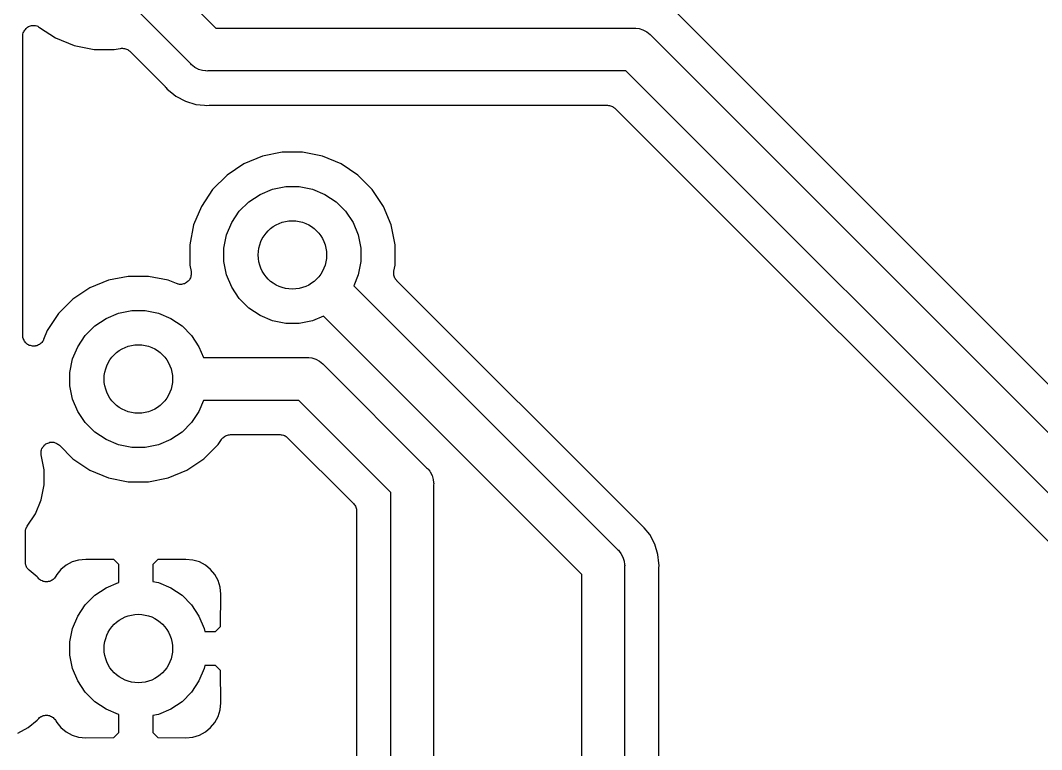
# Model space of a CAD drawing. Extents: x 113.2 to 188.8, y -123.8 to -78.2.
# Drawn here: x 162.61 to 168.58, y -111.19 to -106.93 of the extents above; entities that cross this region are included whole.
import ezdxf

# ---------------------------------------------------------------- set-up
doc = ezdxf.new("R2010")
doc.units = 0
doc.layers.add('BLACK', color=7, linetype='CONTINUOUS')

msp = doc.modelspace()

# ---------------------------------------------------------------- linework, layer by layer
at = {"layer": 'BLACK', "linetype": 'CONTINUOUS'}
for p, q in [((163.458, -106.681), (163.752, -106.975)), ((163.607, -107.184), (163.281, -106.858)), ((169.216, -109.657), (166.443, -106.884)), ((162.67, -106.962), (162.676, -106.96)), ((162.676, -106.96), (162.676, -106.96)), ((162.676, -106.96), (162.676, -106.96)), ((162.676, -106.96), (162.682, -106.96)), ((162.682, -106.96), (162.688, -106.959)), ((162.688, -106.959), (162.688, -106.959)), ((162.688, -106.959), (162.688, -106.959)), ((162.688, -106.959), (162.694, -106.96)), ((162.694, -106.96), (162.7, -106.96)), ((162.7, -106.96), (162.7, -106.96)), ((162.7, -106.96), (162.7, -106.96)), ((162.7, -106.96), (162.706, -106.962)), ((162.625, -107.021), (162.626, -107.015)), ((162.625, -107.022), (162.625, -107.021)), ((162.625, -107.021), (162.625, -107.021)), ((162.625, -107.021), (162.625, -107.021)), ((162.625, -107.021), (162.625, -107.021)), ((162.626, -107.009), (162.628, -107.003)), ((162.626, -107.015), (162.626, -107.009)), ((162.626, -107.009), (162.626, -107.009)), ((162.626, -107.009), (162.626, -107.009)), ((162.628, -107.003), (162.63, -106.997)), ((162.63, -106.997), (162.633, -106.992)), ((162.63, -106.997), (162.63, -106.997)), ((162.63, -106.997), (162.63, -106.997)), ((162.633, -106.992), (162.636, -106.987)), ((162.636, -106.986), (162.64, -106.982)), ((162.636, -106.987), (162.636, -106.986)), ((162.636, -106.986), (162.636, -106.986)), ((162.64, -106.982), (162.644, -106.977)), ((162.644, -106.977), (162.649, -106.973)), ((162.644, -106.977), (162.644, -106.977)), ((162.644, -106.977), (162.644, -106.977)), ((162.649, -106.973), (162.653, -106.969)), ((162.653, -106.969), (162.659, -106.966)), ((162.653, -106.969), (162.653, -106.969)), ((162.653, -106.969), (162.653, -106.969)), ((162.659, -106.966), (162.664, -106.964)), ((162.664, -106.964), (162.67, -106.962)), ((162.664, -106.964), (162.664, -106.964)), ((162.664, -106.964), (162.664, -106.964)), ((162.706, -106.962), (162.712, -106.964)), ((162.712, -106.964), (162.712, -106.964)), ((162.712, -106.964), (162.712, -106.964)), ((162.712, -106.964), (162.717, -106.967)), ((162.717, -106.967), (162.723, -106.97)), ((162.723, -106.97), (162.816, -107.032)), ((163.752, -106.975), (166.194, -106.975)), ((166.194, -106.975), (166.2, -106.974)), ((166.2, -106.974), (166.206, -106.975)), ((166.206, -106.975), (166.206, -106.975)), ((166.206, -106.975), (166.225, -106.977)), ((166.225, -106.977), (166.248, -106.984)), ((166.248, -106.984), (166.27, -106.996)), ((166.27, -106.996), (166.289, -107.011)), ((166.289, -107.011), (166.293, -107.016)), ((166.293, -107.016), (169.152, -109.875)), ((162.625, -108.771), (162.625, -107.022)), ((162.816, -107.032), (162.925, -107.077)), ((162.925, -107.077), (163.041, -107.1)), ((163.041, -107.1), (163.159, -107.1)), ((163.159, -107.1), (163.194, -107.093)), ((163.194, -107.093), (163.194, -107.093)), ((163.194, -107.093), (163.194, -107.093)), ((163.194, -107.093), (163.194, -107.093)), ((163.194, -107.093), (163.195, -107.093)), ((163.195, -107.093), (163.201, -107.092)), ((163.201, -107.092), (163.206, -107.092)), ((163.206, -107.092), (163.207, -107.092)), ((163.207, -107.092), (163.207, -107.092)), ((163.207, -107.092), (163.213, -107.093)), ((163.213, -107.093), (163.219, -107.093)), ((163.219, -107.093), (163.219, -107.093)), ((163.219, -107.093), (163.219, -107.093)), ((163.219, -107.093), (163.225, -107.095)), ((163.225, -107.095), (163.23, -107.097)), ((163.23, -107.097), (163.231, -107.097)), ((163.231, -107.097), (163.231, -107.097)), ((163.231, -107.097), (163.236, -107.1)), ((163.236, -107.1), (163.241, -107.102)), ((163.241, -107.102), (163.241, -107.103)), ((163.241, -107.103), (163.242, -107.103)), ((163.242, -107.103), (163.246, -107.107)), ((163.246, -107.107), (163.251, -107.11)), ((163.251, -107.11), (163.457, -107.316)), ((163.611, -107.189), (163.607, -107.184)), ((163.616, -107.193), (163.611, -107.189)), ((163.63, -107.204), (163.616, -107.193)), ((163.616, -107.193), (163.616, -107.193)), ((163.649, -107.215), (163.63, -107.204)), ((163.652, -107.216), (163.649, -107.215)), ((163.675, -107.223), (163.652, -107.216)), ((163.694, -107.225), (163.675, -107.223)), ((163.7, -107.226), (163.694, -107.225)), ((163.694, -107.225), (163.694, -107.225)), ((163.706, -107.225), (163.7, -107.226)), ((166.148, -107.225), (163.706, -107.225)), ((169.007, -110.084), (166.148, -107.225)), ((163.457, -107.316), (163.457, -107.317)), ((163.457, -107.317), (163.459, -107.319)), ((163.459, -107.319), (163.461, -107.321)), ((163.461, -107.321), (163.469, -107.331)), ((163.469, -107.331), (163.496, -107.353)), ((163.496, -107.353), (163.496, -107.353)), ((163.496, -107.353), (163.519, -107.372)), ((163.519, -107.372), (163.575, -107.402)), ((163.575, -107.402), (163.636, -107.42)), ((163.636, -107.42), (163.687, -107.425)), ((163.687, -107.425), (163.687, -107.425)), ((163.687, -107.425), (163.7, -107.427)), ((163.7, -107.427), (163.713, -107.425)), ((163.713, -107.425), (163.714, -107.425)), ((163.714, -107.425), (163.716, -107.425)), ((163.716, -107.425), (163.719, -107.425)), ((163.719, -107.425), (166.039, -107.425)), ((166.039, -107.425), (166.04, -107.425)), ((166.04, -107.425), (166.04, -107.425)), ((166.04, -107.425), (166.04, -107.425)), ((166.04, -107.425), (166.04, -107.425)), ((166.04, -107.425), (166.046, -107.426)), ((166.046, -107.426), (166.052, -107.426)), ((166.052, -107.426), (166.052, -107.426)), ((166.052, -107.426), (166.052, -107.426)), ((166.052, -107.426), (166.058, -107.428)), ((166.058, -107.428), (166.064, -107.43)), ((166.064, -107.43), (166.064, -107.43)), ((166.064, -107.43), (166.064, -107.43)), ((166.064, -107.43), (166.069, -107.433)), ((166.069, -107.433), (166.074, -107.436)), ((166.074, -107.436), (166.075, -107.436)), ((166.075, -107.436), (166.075, -107.436)), ((166.075, -107.436), (166.079, -107.44)), ((166.079, -107.44), (166.084, -107.443)), ((166.084, -107.443), (168.857, -110.216)), ((164.025, -107.723), (163.916, -107.768)), ((164.141, -107.7), (164.025, -107.723)), ((164.259, -107.7), (164.141, -107.7)), ((164.375, -107.723), (164.259, -107.7)), ((164.484, -107.768), (164.375, -107.723)), ((163.916, -107.768), (163.818, -107.834)), ((164.582, -107.834), (164.484, -107.768)), ((163.818, -107.834), (163.734, -107.918)), ((164.666, -107.918), (164.582, -107.834)), ((164.011, -107.946), (164.083, -107.915)), ((164.083, -107.915), (164.161, -107.9)), ((164.161, -107.9), (164.239, -107.9)), ((164.239, -107.9), (164.317, -107.915)), ((164.317, -107.915), (164.389, -107.946)), ((163.734, -107.918), (163.668, -108.016)), ((163.945, -107.989), (164.011, -107.946)), ((164.389, -107.946), (164.455, -107.989)), ((164.732, -108.016), (164.666, -107.918)), ((163.668, -108.016), (163.623, -108.125)), ((163.889, -108.045), (163.945, -107.989)), ((164.455, -107.989), (164.511, -108.045)), ((164.777, -108.125), (164.732, -108.016)), ((163.846, -108.111), (163.889, -108.045)), ((164.511, -108.045), (164.554, -108.111)), ((163.623, -108.125), (163.6, -108.241)), ((163.815, -108.183), (163.846, -108.111)), ((164.554, -108.111), (164.585, -108.183)), ((164.8, -108.241), (164.777, -108.125)), ((163.8, -108.261), (163.815, -108.183)), ((164.585, -108.183), (164.6, -108.261)), ((163.6, -108.241), (163.6, -108.359)), ((163.8, -108.339), (163.8, -108.261)), ((164.6, -108.261), (164.6, -108.339)), ((164.8, -108.359), (164.8, -108.241)), ((163.6, -108.359), (163.608, -108.397)), ((163.815, -108.417), (163.8, -108.339)), ((164.6, -108.339), (164.585, -108.417)), ((164.793, -108.394), (164.8, -108.359)), ((163.125, -108.448), (163.016, -108.493)), ((163.241, -108.425), (163.125, -108.448)), ((163.359, -108.425), (163.241, -108.425)), ((163.475, -108.448), (163.359, -108.425)), ((163.522, -108.467), (163.475, -108.448)), ((163.594, -108.45), (163.59, -108.454)), ((163.598, -108.445), (163.594, -108.45)), ((163.601, -108.439), (163.598, -108.445)), ((163.598, -108.445), (163.598, -108.445)), ((163.598, -108.445), (163.598, -108.445)), ((163.604, -108.434), (163.601, -108.439)), ((163.606, -108.428), (163.604, -108.434)), ((163.604, -108.434), (163.604, -108.434)), ((163.604, -108.434), (163.604, -108.434)), ((163.607, -108.422), (163.606, -108.428)), ((163.608, -108.416), (163.607, -108.422)), ((163.607, -108.422), (163.607, -108.422)), ((163.607, -108.422), (163.607, -108.422)), ((163.608, -108.397), (163.608, -108.398)), ((163.608, -108.398), (163.608, -108.398)), ((163.608, -108.398), (163.608, -108.398)), ((163.608, -108.398), (163.608, -108.398)), ((163.608, -108.398), (163.608, -108.404)), ((163.608, -108.404), (163.609, -108.41)), ((163.609, -108.41), (163.608, -108.416)), ((163.609, -108.41), (163.609, -108.41)), ((163.609, -108.41), (163.609, -108.41)), ((163.846, -108.489), (163.815, -108.417)), ((164.585, -108.417), (164.558, -108.481)), ((164.792, -108.4), (164.793, -108.394)), ((164.792, -108.406), (164.792, -108.4)), ((164.792, -108.412), (164.792, -108.406)), ((164.792, -108.406), (164.792, -108.406)), ((164.792, -108.406), (164.792, -108.406)), ((164.793, -108.418), (164.792, -108.412)), ((164.795, -108.424), (164.793, -108.418)), ((164.793, -108.418), (164.793, -108.418)), ((164.793, -108.418), (164.793, -108.418)), ((164.796, -108.43), (164.795, -108.424)), ((164.797, -108.43), (164.796, -108.43)), ((164.796, -108.43), (164.796, -108.43)), ((164.799, -108.435), (164.797, -108.43)), ((164.802, -108.44), (164.799, -108.435)), ((164.802, -108.441), (164.802, -108.44)), ((164.806, -108.445), (164.802, -108.441)), ((164.802, -108.441), (164.802, -108.441)), ((164.81, -108.45), (164.806, -108.445)), ((164.81, -108.451), (164.81, -108.45)), ((164.81, -108.45), (164.81, -108.45)), ((164.81, -108.45), (164.81, -108.45)), ((164.81, -108.45), (164.81, -108.45)), ((166.231, -109.872), (164.81, -108.451)), ((163.016, -108.493), (162.918, -108.559)), ((163.528, -108.469), (163.522, -108.467)), ((163.533, -108.471), (163.528, -108.469)), ((163.534, -108.471), (163.533, -108.471)), ((163.533, -108.471), (163.533, -108.471)), ((163.54, -108.472), (163.534, -108.471)), ((163.546, -108.472), (163.54, -108.472)), ((163.552, -108.472), (163.546, -108.472)), ((163.546, -108.472), (163.546, -108.472)), ((163.546, -108.472), (163.546, -108.472)), ((163.558, -108.471), (163.552, -108.472)), ((163.564, -108.469), (163.558, -108.471)), ((163.558, -108.471), (163.558, -108.471)), ((163.558, -108.471), (163.558, -108.471)), ((163.57, -108.468), (163.564, -108.469)), ((163.575, -108.465), (163.57, -108.468)), ((163.57, -108.468), (163.57, -108.468)), ((163.57, -108.468), (163.57, -108.468)), ((163.58, -108.462), (163.575, -108.465)), ((163.581, -108.462), (163.58, -108.462)), ((163.58, -108.462), (163.58, -108.462)), ((163.585, -108.458), (163.581, -108.462)), ((163.59, -108.454), (163.585, -108.458)), ((163.59, -108.454), (163.59, -108.454)), ((163.59, -108.454), (163.59, -108.454)), ((163.889, -108.555), (163.846, -108.489)), ((164.558, -108.481), (166.099, -110.022)), ((162.918, -108.559), (162.834, -108.643)), ((163.945, -108.611), (163.889, -108.555)), ((163.183, -108.64), (163.261, -108.625)), ((163.261, -108.625), (163.339, -108.625)), ((163.339, -108.625), (163.417, -108.64)), ((164.011, -108.654), (163.945, -108.611)), ((162.834, -108.643), (162.768, -108.741)), ((163.045, -108.714), (163.111, -108.671)), ((163.111, -108.671), (163.183, -108.64)), ((163.417, -108.64), (163.489, -108.671)), ((163.489, -108.671), (163.555, -108.714)), ((164.083, -108.685), (164.011, -108.654)), ((164.161, -108.7), (164.083, -108.685)), ((164.317, -108.685), (164.239, -108.7)), ((164.381, -108.658), (164.317, -108.685)), ((165.89, -110.167), (164.381, -108.658)), ((162.768, -108.741), (162.746, -108.795)), ((162.989, -108.77), (163.045, -108.714)), ((163.555, -108.714), (163.611, -108.77)), ((164.239, -108.7), (164.161, -108.7)), ((162.626, -108.777), (162.625, -108.771)), ((162.626, -108.783), (162.626, -108.777)), ((162.628, -108.789), (162.626, -108.783)), ((162.626, -108.783), (162.626, -108.783)), ((162.626, -108.783), (162.626, -108.783)), ((162.63, -108.795), (162.628, -108.789)), ((162.633, -108.8), (162.63, -108.795)), ((162.63, -108.795), (162.63, -108.795)), ((162.63, -108.795), (162.63, -108.795)), ((162.635, -108.805), (162.633, -108.8)), ((162.636, -108.806), (162.635, -108.805)), ((162.635, -108.805), (162.635, -108.805)), ((162.64, -108.811), (162.636, -108.806)), ((162.74, -108.806), (162.736, -108.811)), ((162.743, -108.801), (162.74, -108.806)), ((162.74, -108.806), (162.74, -108.806)), ((162.74, -108.806), (162.74, -108.806)), ((162.746, -108.796), (162.743, -108.801)), ((162.746, -108.795), (162.746, -108.795)), ((162.746, -108.795), (162.746, -108.796)), ((162.746, -108.796), (162.746, -108.796)), ((162.746, -108.796), (162.746, -108.796)), ((162.946, -108.836), (162.989, -108.77)), ((163.611, -108.77), (163.654, -108.836)), ((162.643, -108.815), (162.64, -108.811)), ((162.648, -108.819), (162.643, -108.815)), ((162.643, -108.815), (162.643, -108.815)), ((162.643, -108.815), (162.643, -108.815)), ((162.653, -108.823), (162.648, -108.819)), ((162.658, -108.826), (162.653, -108.823)), ((162.653, -108.823), (162.653, -108.823)), ((162.653, -108.823), (162.653, -108.823)), ((162.663, -108.829), (162.658, -108.826)), ((162.669, -108.83), (162.663, -108.829)), ((162.663, -108.829), (162.663, -108.829)), ((162.663, -108.829), (162.663, -108.829)), ((162.675, -108.832), (162.669, -108.83)), ((162.681, -108.833), (162.675, -108.832)), ((162.675, -108.832), (162.675, -108.832)), ((162.675, -108.832), (162.675, -108.832)), ((162.687, -108.834), (162.681, -108.833)), ((162.693, -108.833), (162.687, -108.834)), ((162.687, -108.834), (162.687, -108.834)), ((162.687, -108.834), (162.687, -108.834)), ((162.7, -108.833), (162.693, -108.833)), ((162.706, -108.831), (162.7, -108.832)), ((162.7, -108.832), (162.7, -108.832)), ((162.7, -108.832), (162.7, -108.833)), ((162.711, -108.829), (162.706, -108.831)), ((162.717, -108.826), (162.711, -108.829)), ((162.711, -108.829), (162.711, -108.829)), ((162.711, -108.829), (162.711, -108.829)), ((162.722, -108.823), (162.717, -108.826)), ((162.727, -108.819), (162.722, -108.823)), ((162.722, -108.823), (162.722, -108.823)), ((162.722, -108.823), (162.722, -108.823)), ((162.732, -108.816), (162.727, -108.819)), ((162.736, -108.811), (162.732, -108.816)), ((162.732, -108.816), (162.732, -108.816)), ((162.732, -108.816), (162.732, -108.816)), ((162.915, -108.908), (162.946, -108.836)), ((163.654, -108.836), (163.681, -108.9)), ((162.9, -108.986), (162.915, -108.908)), ((163.681, -108.9), (164.282, -108.9)), ((164.282, -108.9), (164.289, -108.899)), ((164.289, -108.899), (164.295, -108.9)), ((164.295, -108.9), (164.295, -108.9)), ((164.295, -108.9), (164.313, -108.902)), ((164.313, -108.902), (164.337, -108.909)), ((164.337, -108.909), (164.358, -108.921)), ((164.358, -108.921), (164.377, -108.936)), ((162.9, -109.064), (162.9, -108.986)), ((164.377, -108.936), (164.381, -108.941)), ((164.381, -108.941), (164.984, -109.544)), ((162.915, -109.142), (162.9, -109.064)), ((162.946, -109.214), (162.915, -109.142)), ((163.681, -109.15), (163.654, -109.214)), ((164.237, -109.15), (163.681, -109.15)), ((164.775, -109.688), (164.237, -109.15)), ((162.989, -109.28), (162.946, -109.214)), ((163.654, -109.214), (163.611, -109.28)), ((163.045, -109.336), (162.989, -109.28)), ((163.611, -109.28), (163.555, -109.336)), ((163.111, -109.379), (163.045, -109.336)), ((163.555, -109.336), (163.489, -109.379)), ((162.755, -109.408), (162.76, -109.404)), ((162.76, -109.404), (162.765, -109.401)), ((162.76, -109.404), (162.76, -109.404)), ((162.76, -109.404), (162.76, -109.404)), ((162.765, -109.401), (162.771, -109.399)), ((162.771, -109.399), (162.777, -109.397)), ((162.771, -109.399), (162.771, -109.399)), ((162.771, -109.399), (162.771, -109.399)), ((162.777, -109.397), (162.782, -109.395)), ((162.782, -109.395), (162.783, -109.395)), ((162.783, -109.395), (162.783, -109.395)), ((162.783, -109.395), (162.789, -109.395)), ((162.789, -109.395), (162.795, -109.394)), ((162.795, -109.394), (162.795, -109.394)), ((162.795, -109.394), (162.795, -109.394)), ((162.795, -109.394), (162.801, -109.395)), ((162.801, -109.395), (162.807, -109.395)), ((162.807, -109.395), (162.807, -109.395)), ((162.807, -109.395), (162.807, -109.395)), ((162.807, -109.395), (162.813, -109.397)), ((162.813, -109.397), (162.819, -109.399)), ((162.819, -109.399), (162.819, -109.399)), ((162.819, -109.399), (162.819, -109.399)), ((162.819, -109.399), (162.824, -109.402)), ((162.824, -109.402), (162.829, -109.405)), ((162.829, -109.405), (162.829, -109.405)), ((162.829, -109.405), (162.83, -109.405)), ((162.83, -109.405), (162.834, -109.408)), ((163.183, -109.41), (163.111, -109.379)), ((163.489, -109.379), (163.417, -109.41)), ((163.682, -109.491), (163.766, -109.407)), ((163.766, -109.407), (163.786, -109.378)), ((163.786, -109.377), (163.79, -109.373)), ((163.786, -109.378), (163.786, -109.377)), ((163.786, -109.378), (163.786, -109.378)), ((163.786, -109.378), (163.786, -109.378)), ((163.786, -109.378), (163.786, -109.378)), ((163.79, -109.373), (163.794, -109.368)), ((163.794, -109.368), (163.799, -109.364)), ((163.794, -109.368), (163.794, -109.368)), ((163.794, -109.368), (163.794, -109.368)), ((163.799, -109.364), (163.803, -109.361)), ((163.803, -109.361), (163.804, -109.36)), ((163.804, -109.36), (163.809, -109.357)), ((163.804, -109.36), (163.804, -109.36)), ((163.809, -109.357), (163.814, -109.355)), ((163.814, -109.355), (163.814, -109.355)), ((163.814, -109.355), (163.815, -109.355)), ((163.815, -109.355), (163.82, -109.353)), ((163.82, -109.353), (163.826, -109.351)), ((163.826, -109.351), (163.826, -109.351)), ((163.826, -109.351), (163.826, -109.351)), ((163.826, -109.351), (163.832, -109.351)), ((163.832, -109.351), (163.838, -109.35)), ((163.838, -109.35), (164.128, -109.35)), ((164.128, -109.35), (164.128, -109.35)), ((164.128, -109.35), (164.128, -109.35)), ((164.128, -109.35), (164.129, -109.35)), ((164.128, -109.35), (164.128, -109.35)), ((164.129, -109.35), (164.135, -109.351)), ((164.135, -109.351), (164.14, -109.351)), ((164.14, -109.351), (164.141, -109.351)), ((164.141, -109.351), (164.141, -109.351)), ((164.141, -109.351), (164.147, -109.353)), ((164.147, -109.353), (164.152, -109.355)), ((164.152, -109.355), (164.152, -109.355)), ((164.152, -109.355), (164.153, -109.355)), ((164.153, -109.355), (164.158, -109.358)), ((164.158, -109.358), (164.163, -109.361)), ((164.163, -109.361), (164.163, -109.361)), ((164.163, -109.361), (164.163, -109.361)), ((164.163, -109.361), (164.168, -109.365)), ((164.168, -109.365), (164.172, -109.368)), ((164.172, -109.368), (164.557, -109.753)), ((162.732, -109.45), (162.733, -109.444)), ((162.732, -109.456), (162.732, -109.45)), ((162.732, -109.462), (162.732, -109.456)), ((162.732, -109.456), (162.732, -109.456)), ((162.732, -109.456), (162.732, -109.456)), ((162.733, -109.468), (162.732, -109.462)), ((162.733, -109.444), (162.735, -109.438)), ((162.733, -109.444), (162.733, -109.444)), ((162.733, -109.444), (162.733, -109.444)), ((162.735, -109.438), (162.737, -109.432)), ((162.737, -109.432), (162.74, -109.427)), ((162.737, -109.432), (162.737, -109.432)), ((162.737, -109.432), (162.737, -109.432)), ((162.74, -109.427), (162.742, -109.422)), ((162.742, -109.422), (162.742, -109.421)), ((162.742, -109.421), (162.743, -109.421)), ((162.743, -109.421), (162.747, -109.417)), ((162.747, -109.417), (162.75, -109.412)), ((162.75, -109.412), (162.755, -109.408)), ((162.75, -109.412), (162.75, -109.412)), ((162.75, -109.412), (162.75, -109.412)), ((162.834, -109.408), (162.839, -109.412)), ((162.839, -109.412), (162.918, -109.491)), ((163.261, -109.425), (163.183, -109.41)), ((163.339, -109.425), (163.261, -109.425)), ((163.417, -109.41), (163.339, -109.425)), ((162.733, -109.469), (162.733, -109.468)), ((162.75, -109.556), (162.733, -109.469)), ((162.918, -109.491), (163.016, -109.557)), ((163.584, -109.557), (163.682, -109.491)), ((162.75, -109.644), (162.75, -109.556)), ((163.016, -109.557), (163.125, -109.602)), ((163.475, -109.602), (163.584, -109.557)), ((164.984, -109.544), (164.989, -109.548)), ((164.989, -109.548), (164.993, -109.552)), ((164.993, -109.552), (164.993, -109.552)), ((164.993, -109.552), (165.002, -109.563)), ((165.002, -109.563), (165.004, -109.567)), ((165.004, -109.567), (165.016, -109.588)), ((162.733, -109.731), (162.75, -109.644)), ((163.125, -109.602), (163.241, -109.625)), ((163.241, -109.625), (163.359, -109.625)), ((163.359, -109.625), (163.475, -109.602)), ((165.016, -109.588), (165.023, -109.612)), ((165.023, -109.612), (165.025, -109.63)), ((165.025, -109.63), (165.025, -109.63)), ((165.025, -109.63), (165.026, -109.636)), ((165.026, -109.636), (165.025, -109.643)), ((165.025, -109.643), (165.025, -113.82)), ((164.775, -113.82), (164.775, -109.688)), ((162.699, -109.813), (162.733, -109.731)), ((164.557, -109.753), (164.557, -109.753)), ((164.557, -109.753), (164.557, -109.753)), ((164.557, -109.753), (164.557, -109.753)), ((164.557, -109.753), (164.557, -109.753)), ((164.557, -109.753), (164.561, -109.758)), ((164.561, -109.758), (164.564, -109.762)), ((164.564, -109.762), (164.565, -109.763)), ((164.565, -109.763), (164.565, -109.763)), ((164.565, -109.763), (164.568, -109.768)), ((162.651, -109.885), (162.699, -109.813)), ((164.568, -109.768), (164.57, -109.773)), ((164.57, -109.773), (164.57, -109.773)), ((164.57, -109.773), (164.571, -109.774)), ((164.571, -109.774), (164.572, -109.779)), ((164.572, -109.779), (164.574, -109.785)), ((164.574, -109.785), (164.574, -109.785)), ((164.574, -109.785), (164.574, -109.786)), ((164.574, -109.786), (164.574, -109.791)), ((164.574, -109.791), (164.575, -109.797)), ((164.575, -109.797), (164.575, -111.775)), ((166.233, -109.873), (166.231, -109.872)), ((166.235, -109.875), (166.233, -109.873)), ((166.236, -109.876), (166.235, -109.875)), ((166.246, -109.884), (166.236, -109.876)), ((166.254, -109.894), (166.246, -109.884)), ((162.64, -109.919), (162.641, -109.914)), ((162.64, -109.92), (162.64, -109.919)), ((162.64, -110.095), (162.64, -109.92)), ((162.64, -109.92), (162.64, -109.92)), ((162.64, -109.92), (162.64, -109.92)), ((162.64, -109.92), (162.64, -109.92)), ((162.641, -109.907), (162.643, -109.902)), ((162.641, -109.908), (162.641, -109.907)), ((162.641, -109.907), (162.641, -109.907)), ((162.641, -109.914), (162.641, -109.908)), ((162.643, -109.902), (162.645, -109.896)), ((162.645, -109.895), (162.648, -109.89)), ((162.645, -109.896), (162.645, -109.895)), ((162.645, -109.896), (162.645, -109.896)), ((162.648, -109.89), (162.651, -109.885)), ((166.287, -109.934), (166.254, -109.894)), ((166.254, -109.894), (166.254, -109.894)), ((166.317, -109.99), (166.287, -109.934)), ((166.335, -110.051), (166.317, -109.99)), ((166.317, -109.99), (166.317, -109.99)), ((166.099, -110.022), (166.104, -110.026)), ((166.104, -110.026), (166.108, -110.031)), ((166.108, -110.031), (166.108, -110.031)), ((166.108, -110.031), (166.118, -110.044)), ((166.118, -110.044), (166.119, -110.045)), ((166.119, -110.045), (166.131, -110.067)), ((166.34, -110.102), (166.335, -110.051)), ((162.64, -110.098), (162.64, -110.095)), ((162.64, -110.1), (162.64, -110.098)), ((162.641, -110.104), (162.64, -110.1)), ((162.641, -110.107), (162.641, -110.104)), ((162.642, -110.11), (162.641, -110.107)), ((162.643, -110.112), (162.642, -110.11)), ((162.644, -110.116), (162.643, -110.112)), ((162.645, -110.119), (162.644, -110.116)), ((162.646, -110.121), (162.645, -110.119)), ((162.647, -110.124), (162.646, -110.121)), ((162.878, -110.113), (162.848, -110.138)), ((162.913, -110.094), (162.878, -110.113)), ((162.951, -110.083), (162.913, -110.094)), ((162.993, -110.079), (162.951, -110.083)), ((163.156, -110.08), (162.993, -110.079)), ((163.185, -110.109), (163.156, -110.08)), ((163.185, -110.215), (163.185, -110.109)), ((163.414, -110.08), (163.385, -110.109)), ((163.385, -110.109), (163.385, -110.209)), ((163.577, -110.079), (163.414, -110.08)), ((163.619, -110.083), (163.577, -110.079)), ((163.657, -110.094), (163.619, -110.083)), ((163.692, -110.113), (163.657, -110.094)), ((163.722, -110.138), (163.692, -110.113)), ((166.131, -110.067), (166.138, -110.09)), ((166.138, -110.09), (166.14, -110.109)), ((166.14, -110.109), (166.14, -110.109)), ((166.14, -110.109), (166.141, -110.115)), ((166.141, -110.115), (166.14, -110.121)), ((166.14, -110.121), (166.14, -111.98)), ((166.342, -110.115), (166.34, -110.102)), ((166.34, -110.102), (166.34, -110.102)), ((166.34, -110.128), (166.342, -110.115)), ((162.649, -110.127), (162.647, -110.124)), ((162.651, -110.13), (162.649, -110.127)), ((162.652, -110.132), (162.651, -110.13)), ((162.654, -110.134), (162.652, -110.132)), ((162.656, -110.136), (162.654, -110.134)), ((162.658, -110.139), (162.656, -110.136)), ((162.66, -110.141), (162.658, -110.139)), ((162.662, -110.143), (162.66, -110.141)), ((162.663, -110.143), (162.662, -110.143)), ((162.709, -110.181), (162.663, -110.143)), ((162.714, -110.187), (162.709, -110.181)), ((162.818, -110.178), (162.814, -110.183)), ((162.823, -110.168), (162.818, -110.177)), ((162.818, -110.177), (162.818, -110.178)), ((162.818, -110.178), (162.818, -110.178)), ((162.818, -110.178), (162.818, -110.178)), ((162.818, -110.178), (162.818, -110.178)), ((162.848, -110.138), (162.823, -110.168)), ((163.747, -110.168), (163.722, -110.138)), ((163.766, -110.203), (163.747, -110.168)), ((165.89, -111.98), (165.89, -110.167)), ((166.34, -110.131), (166.34, -110.128)), ((166.34, -110.133), (166.34, -110.131)), ((166.34, -110.134), (166.34, -110.133)), ((166.34, -111.795), (166.34, -110.134)), ((162.718, -110.192), (162.714, -110.187)), ((162.723, -110.196), (162.718, -110.192)), ((162.728, -110.2), (162.723, -110.196)), ((162.723, -110.196), (162.723, -110.196)), ((162.723, -110.196), (162.723, -110.196)), ((162.733, -110.203), (162.728, -110.2)), ((162.739, -110.205), (162.733, -110.203)), ((162.733, -110.203), (162.733, -110.203)), ((162.733, -110.203), (162.733, -110.203)), ((162.744, -110.208), (162.739, -110.205)), ((162.75, -110.209), (162.744, -110.208)), ((162.744, -110.208), (162.744, -110.208)), ((162.744, -110.208), (162.744, -110.208)), ((162.756, -110.21), (162.75, -110.209)), ((162.762, -110.21), (162.756, -110.21)), ((162.756, -110.21), (162.756, -110.21)), ((162.756, -110.21), (162.756, -110.21)), ((162.768, -110.21), (162.762, -110.21)), ((162.769, -110.21), (162.768, -110.21)), ((162.768, -110.21), (162.768, -110.21)), ((162.774, -110.209), (162.769, -110.21)), ((162.78, -110.208), (162.774, -110.209)), ((162.781, -110.208), (162.78, -110.208)), ((162.78, -110.208), (162.78, -110.208)), ((162.786, -110.206), (162.781, -110.208)), ((162.792, -110.203), (162.786, -110.206)), ((162.797, -110.2), (162.792, -110.203)), ((162.792, -110.203), (162.792, -110.203)), ((162.792, -110.203), (162.792, -110.203)), ((162.802, -110.197), (162.797, -110.2)), ((162.806, -110.192), (162.802, -110.196)), ((162.802, -110.196), (162.802, -110.197)), ((162.802, -110.197), (162.802, -110.197)), ((162.811, -110.188), (162.806, -110.192)), ((162.814, -110.183), (162.811, -110.188)), ((162.811, -110.188), (162.811, -110.188)), ((162.811, -110.188), (162.811, -110.188)), ((163.111, -110.246), (163.183, -110.215)), ((163.183, -110.215), (163.185, -110.215)), ((163.385, -110.209), (163.417, -110.215)), ((163.417, -110.215), (163.489, -110.246)), ((163.777, -110.241), (163.766, -110.203)), ((163.781, -110.283), (163.777, -110.241)), ((162.989, -110.345), (163.045, -110.289)), ((163.045, -110.289), (163.111, -110.246)), ((163.489, -110.246), (163.555, -110.289)), ((163.555, -110.289), (163.611, -110.345)), ((163.78, -110.471), (163.781, -110.283)), ((162.946, -110.411), (162.989, -110.345)), ((163.611, -110.345), (163.654, -110.411)), ((162.915, -110.483), (162.946, -110.411)), ((163.654, -110.411), (163.685, -110.483)), ((163.751, -110.5), (163.78, -110.471)), ((162.9, -110.561), (162.915, -110.483)), ((163.685, -110.483), (163.688, -110.5)), ((163.688, -110.5), (163.751, -110.5)), ((162.9, -110.639), (162.9, -110.561)), ((162.915, -110.717), (162.9, -110.639)), ((162.946, -110.789), (162.915, -110.717)), ((163.685, -110.717), (163.654, -110.789)), ((163.688, -110.7), (163.685, -110.717)), ((163.751, -110.7), (163.688, -110.7)), ((163.78, -110.729), (163.751, -110.7)), ((163.781, -110.917), (163.78, -110.729)), ((162.989, -110.855), (162.946, -110.789)), ((163.654, -110.789), (163.611, -110.855)), ((163.045, -110.911), (162.989, -110.855)), ((163.611, -110.855), (163.555, -110.911)), ((163.111, -110.954), (163.045, -110.911)), ((163.183, -110.985), (163.111, -110.954)), ((163.489, -110.954), (163.417, -110.985)), ((163.555, -110.911), (163.489, -110.954)), ((163.777, -110.959), (163.781, -110.917)), ((162.709, -111.019), (162.714, -111.013)), ((162.714, -111.013), (162.714, -111.012)), ((162.714, -111.012), (162.714, -111.012)), ((162.714, -111.012), (162.715, -111.012)), ((162.715, -111.012), (162.719, -111.008)), ((162.715, -111.012), (162.715, -111.012)), ((162.719, -111.008), (162.723, -111.003)), ((162.723, -111.003), (162.729, -111)), ((162.723, -111.003), (162.723, -111.003)), ((162.723, -111.003), (162.723, -111.003)), ((162.729, -111), (162.733, -110.997)), ((162.733, -110.997), (162.734, -110.997)), ((162.734, -110.997), (162.739, -110.994)), ((162.734, -110.997), (162.734, -110.997)), ((162.739, -110.994), (162.745, -110.992)), ((162.745, -110.992), (162.751, -110.991)), ((162.745, -110.992), (162.745, -110.992)), ((162.745, -110.992), (162.745, -110.992)), ((162.751, -110.991), (162.757, -110.99)), ((162.757, -110.99), (162.757, -110.99)), ((162.757, -110.99), (162.757, -110.99)), ((162.757, -110.99), (162.763, -110.99)), ((162.763, -110.99), (162.769, -110.99)), ((162.769, -110.99), (162.769, -110.99)), ((162.769, -110.99), (162.769, -110.99)), ((162.769, -110.99), (162.775, -110.991)), ((162.775, -110.991), (162.781, -110.992)), ((162.781, -110.992), (162.781, -110.992)), ((162.781, -110.992), (162.781, -110.992)), ((162.781, -110.992), (162.787, -110.995)), ((162.787, -110.995), (162.792, -110.997)), ((162.792, -110.997), (162.793, -110.997)), ((162.793, -110.997), (162.793, -110.997)), ((162.793, -110.997), (162.798, -111.001)), ((162.798, -111.001), (162.803, -111.004)), ((162.803, -111.004), (162.803, -111.004)), ((162.803, -111.004), (162.803, -111.004)), ((162.803, -111.004), (162.807, -111.008)), ((162.807, -111.008), (162.811, -111.013)), ((162.811, -111.013), (162.811, -111.013)), ((162.811, -111.013), (162.812, -111.013)), ((162.812, -111.013), (162.815, -111.018)), ((163.185, -110.985), (163.183, -110.985)), ((163.185, -111.091), (163.185, -110.985)), ((163.417, -110.985), (163.385, -110.991)), ((163.385, -110.991), (163.385, -111.091)), ((163.747, -111.032), (163.766, -110.997)), ((163.766, -110.997), (163.777, -110.959)), ((162.596, -111.094), (162.656, -111.062)), ((162.656, -111.062), (162.709, -111.019)), ((162.815, -111.018), (162.818, -111.023)), ((162.818, -111.023), (162.823, -111.032)), ((162.823, -111.032), (162.848, -111.062)), ((162.848, -111.062), (162.878, -111.087)), ((163.692, -111.087), (163.722, -111.062)), ((163.722, -111.062), (163.747, -111.032)), ((162.878, -111.087), (162.913, -111.106)), ((162.913, -111.106), (162.951, -111.117)), ((162.951, -111.117), (162.993, -111.121)), ((162.993, -111.121), (163.156, -111.12)), ((163.156, -111.12), (163.185, -111.091)), ((163.385, -111.091), (163.414, -111.12)), ((163.414, -111.12), (163.577, -111.121)), ((163.577, -111.121), (163.619, -111.117)), ((163.619, -111.117), (163.657, -111.106)), ((163.657, -111.106), (163.692, -111.087))]:
    msp.add_line(p, q, dxfattribs=at)
at = {"layer": 'BLACK'}
for centre in [(164.2, -108.3), (163.3, -109.025), (163.3, -110.6)]:
    msp.add_circle(centre, 0.2, dxfattribs=at)

doc.saveas('drawing.dxf')
